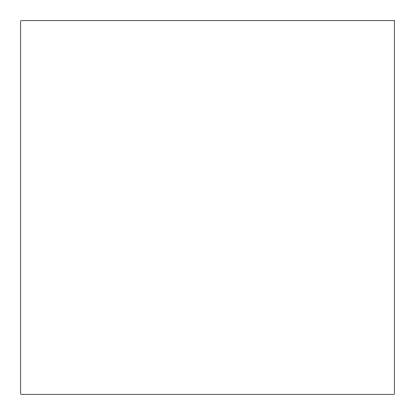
<?xml version="1.0" encoding="UTF-8"?>
<svg xmlns="http://www.w3.org/2000/svg" width="415" height="415" viewBox="0 0 415 415"><rect width="100%" height="100%" fill="white"/><g stroke="black" fill="none" stroke-linecap="round" stroke-linejoin="round"><path stroke-width="0.62" d="M394.25 20.75L20.75 20.75L20.75 394.25L394.25 394.25L394.25 20.75"/></g></svg>
